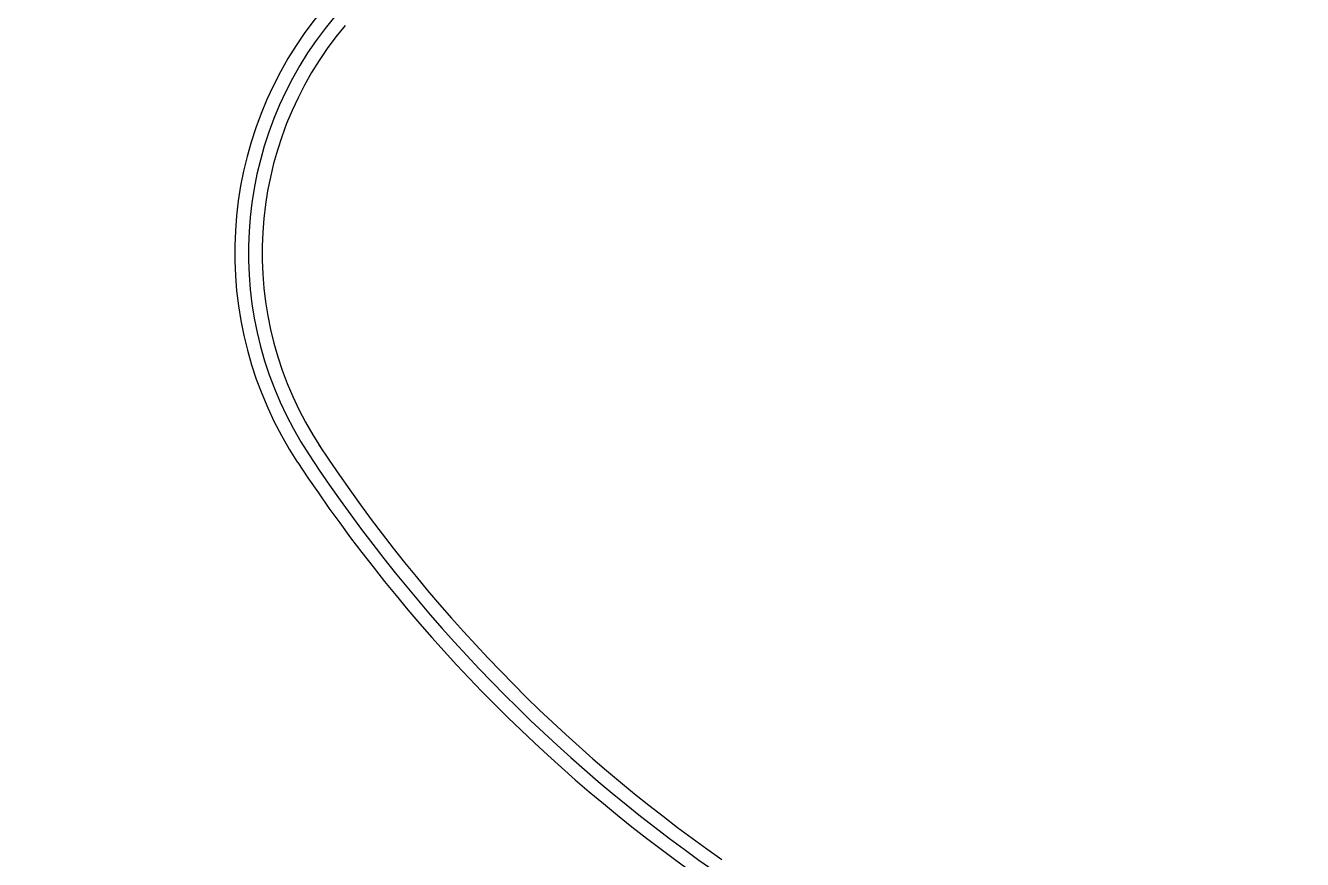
# Model space of a CAD drawing. Header units: millimetres. Extents: x 832728086 to 834530684, y 817551485 to 818349469.
# Drawn here: x 832978277 to 832994570, y 817894649 to 817905283 of the extents above; entities that cross this region are included whole.
import ezdxf

# ---------------------------------------------------------------- set-up
doc = ezdxf.new("R2010")
doc.units = ezdxf.units.MM
doc.header["$LTSCALE"] = 100
doc.layers.add('000-Tactile-l', color=8, linetype='Continuous')

# ---------------------------------------------------------------- blocks, each defined once
blk = doc.blocks.new('tactile')
at = {"layer": '000-Tactile-l', "ltscale": 5e-05}
for centre, radius, start, end in [((834131.787, 817956.041), 4.85, 139.9022, 213.4312), ((834131.787, 817956.041), 4.675, 139.9022, 213.4312), ((834131.787, 817956.041), 4.5, 139.9022, 213.4312), ((834144.35, 817964.334), 19.553, 213.3241, 235.0592), ((834144.35, 817964.334), 19.903, 213.4312, 235.0473), ((834144.35, 817964.334), 19.728, 213.4312, 235.0532)]:
    blk.add_arc(centre, radius, start, end, dxfattribs=at)

msp = doc.modelspace()

# ---------------------------------------------------------------- linework, layer by layer
at = {"ltscale": 5}
msp.add_circle((833186042.1669, 817950476.993), 398992.1588, dxfattribs=at)

# ---------------------------------------------------------------- block references
at = {"layer": '000-Tactile-l', "xscale": 1000, "yscale": 1000, "zscale": 1000}
msp.add_blockref('tactile', (-1145990.4835, -53655.9264), dxfattribs=at)

doc.saveas('drawing.dxf')
